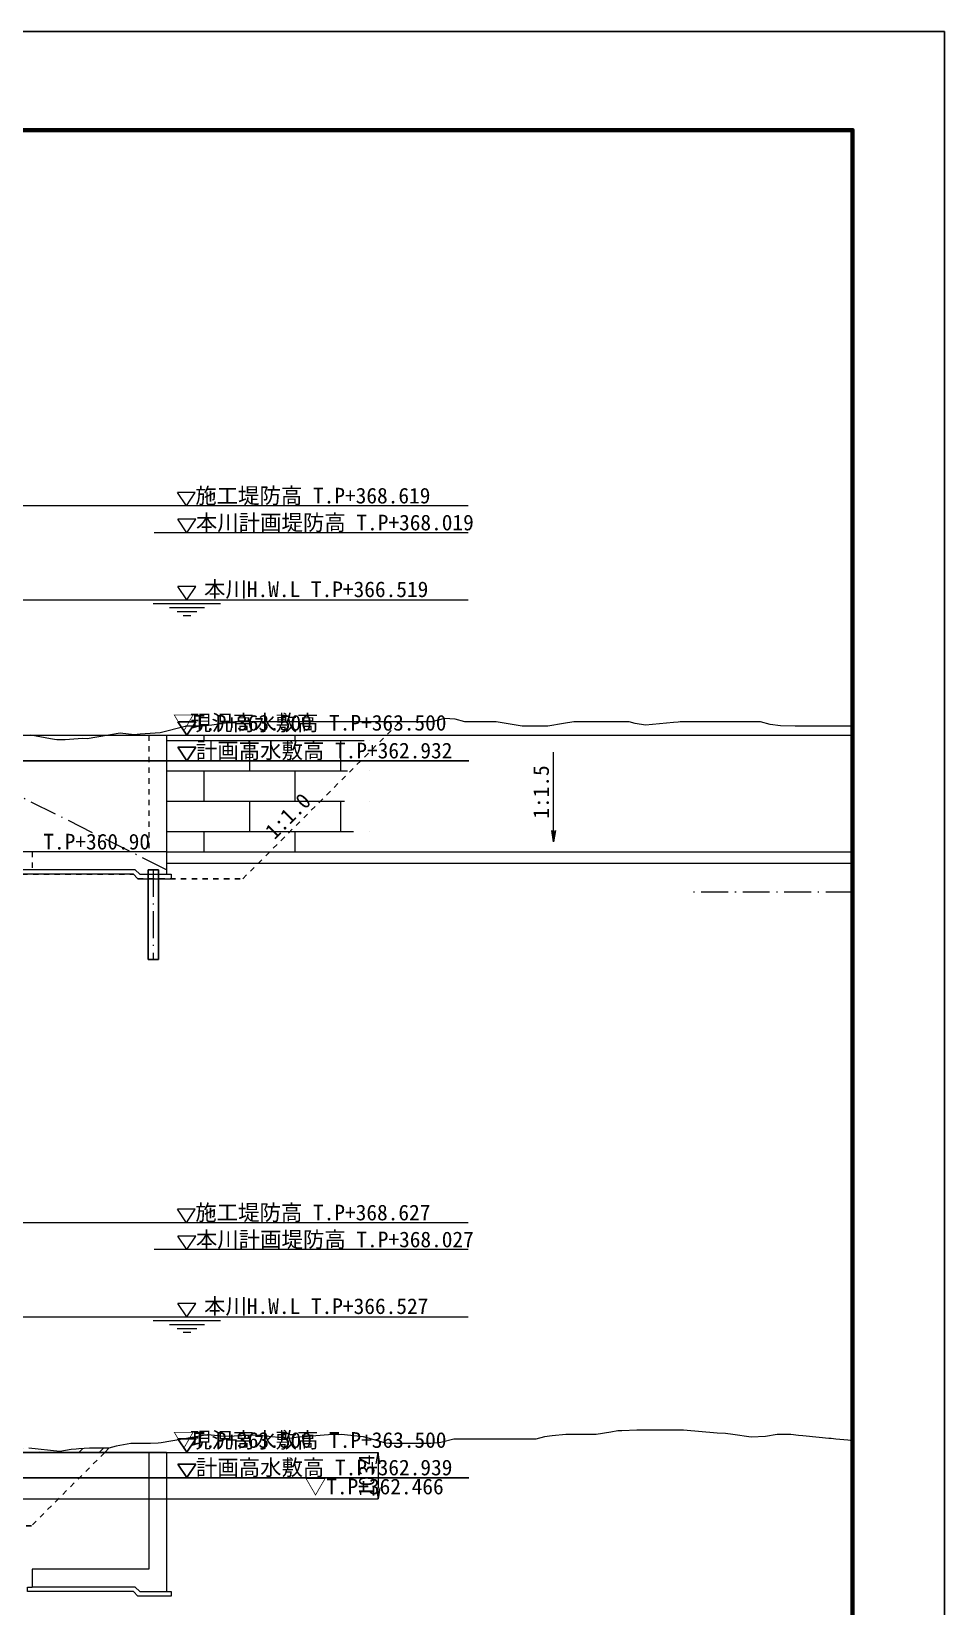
# Model space of a CAD drawing. Header units: millimetres. Extents: x -23295 to 84900, y -241468 to 58400.
# Drawn here: x 64535 to 84900, y -137046 to -101912 of the extents above; entities that cross this region are included whole.
import ezdxf
from ezdxf.enums import TextEntityAlignment as Align

# ---------------------------------------------------------------- set-up
doc = ezdxf.new("R2010")
doc.units = ezdxf.units.MM
doc.header["$LTSCALE"] = 100
doc.header["$PDSIZE"] = 300
doc.linetypes.add('SXF_一点短鎖線', pattern=[9.25, 6, -1.5, 0.25, -1.5])
doc.linetypes.add('SXF_跳び破線', pattern=[12, 6, -6])
doc.layers.get('Defpoints').update_dxf_attribs({"color": 191})
for name, color, linetype, lineweight in [('D-BGD', 7, 'Continuous', 13), ('D-BMK', 2, 'SXF_一点短鎖線', 13), ('D-BYP-STR4', 6, 'Continuous', 25), ('D-BYP-STR6', 2, 'SXF_一点短鎖線', 13), ('D-BYP-STR7', 2, 'Continuous', 13), ('D-STR', 1, 'Continuous', 13), ('D-STR-DIM', 7, 'Continuous', 13), ('D-STR-HTXT', 7, 'Continuous', 13), ('D-STR-STR8', 3, 'Continuous', 25), ('D-STR-STRA', 6, 'Continuous', 25), ('D-STR-STRC', 7, 'Continuous', 13), ('D-STR-TXT', 7, 'Continuous', 13), ('D-TTL', 2, 'Continuous', 140), ('掘削', 4, 'Continuous', 13)]:
    doc.layers.add(name, color=color, linetype=linetype, lineweight=lineweight)
doc.styles.add('MS ゴシック', font='MS Gothic.ttf')
doc.styles.add('ＭＳ ゴシック', font='MS Gothic.ttf')
doc.dimstyles.new('DIM-100-F', dxfattribs={"dimscale": 100, "dimtxt": 3.5, "dimasz": 2.5, "dimexe": 0, "dimexo": 2, "dimgap": 0.8, "dimtad": 1, "dimdec": 0, "dimzin": 0, "dimdsep": 46, "dimtxsty": 'MS ゴシック', "dimblk": 'OPEN', "dimcen": 0.1, "dimclrd": 256, "dimclre": 256, "dimclrt": 256, "dimaunit": 1, "dimadec": 4, "dimazin": 0, "dimtfac": 1, "dimtdec": 0, "dimtmove": 2, "dimatfit": 3, "dimldrblk": 'OPEN', "dimfxl": 1, "dimtolj": 1, "dimtzin": 0, "dimlwd": -1, "dimlwe": -1, "dimarcsym": 0})

# ---------------------------------------------------------------- blocks, each defined once
blk = doc.blocks.new('_Open')
at = {"color": 0, "linetype": 'ByBlock', "lineweight": -2}
for p, q in [((-1, 0.17), (0, 0)), ((-1, -0.17), (0, 0)), ((0, 0), (-1, 0))]:
    blk.add_line(p, q, dxfattribs=at)
blk = doc.blocks.new('*D10')
at = {"layer": 'D-STR-DIM', "transparency": 16777216}
for p, q in [((66368, -133612), (72265, -133612)), ((72265, -133862), (72265, -134396)), ((64234, -134646), (72265, -134646))]:
    blk.add_line(p, q, dxfattribs=at)
at = {"layer": 'Defpoints', "color": 0, "transparency": 16777216}
for p in [(66168, -133612), (64034, -134646), (72265, -134646)]:
    blk.add_point(p, dxfattribs=at)
at = {"layer": 'D-STR-DIM', "transparency": 16777216, "xscale": 250, "yscale": 250, "zscale": 250}
for p, rotation in [((72265, -133612), 90), ((72265, -134646), 270)]:
    blk.add_blockref('_Open', p, dxfattribs=dict(at, rotation=rotation))
at = {"layer": 'D-STR-DIM', "transparency": 16777216, "insert": (72010, -134129), "char_height": 350, "attachment_point": 5, "rotation": 90, "style": 'MS ゴシック'}
blk.add_mtext('\\A1;1034', dxfattribs=at)

msp = doc.modelspace()

# ---------------------------------------------------------------- hatches: boundary and pattern name
at = {"layer": 'D-STR-STRC', "ltscale": 0.01}
h = msp.add_hatch(dxfattribs=at)
h.set_pattern_fill('AR-BRSTD', color=256, scale=10, angle=180)
h.set_pattern_definition([(180, (-164286.73, 112596.14), (-8e-14, -677.418), []), (270, (-164286.7, 112596.1), (1016, -677.418), [677.418, -677.418])])
edge = h.paths.add_edge_path()
edge.add_line((67549.2, -120211.7), (72065.4, -120211.7))
edge.add_arc((73305.6, -118911.7), 1796.7, 133.65213, 226.34787, ccw=False)
edge.add_line((72065.4, -117611.7), (67549.2, -117611.7))
edge.add_line((67549.2, -117611.7), (67549.2, -120211.7))
at = {"layer": '掘削'}
h = msp.add_hatch(dxfattribs=at)
h.set_pattern_fill('ANSI33', color=256, scale=100)
h.set_pattern_definition([(45, (-164286.73, 138954.55), (-449.0128, 449.0128), []), (45, (-163837.7, 138954.55), (-449.0128, 449.0128), [317.5, -158.75])])
h.paths.add_polyline_path([(66167.7, -133611.9), (66269.8, -133509.7), (66262.1, -133511.9), (66170.2, -133511.9), (65829.8, -133511.9), (65593.5, -133529.3), (65529.7, -133534), (65418.7, -133542.2), (65163.5, -133586.4), (64473.4, -133517.6), (64440, -133514.3), (64431, -133513.4), (64415.4, -133511.9), (64064.8, -133511.9), (63863.3, -133484.3), (63538.6, -133411.9), (63085.4, -133344.4), (62709.9, -133311.9), (62408.7, -133259.6), (62233.8, -133211.9), (62133.2, -133184.4), (61867.5, -133111.9), (61556.5, -133026.9), (61405.4, -132959.5), (61135.1, -132838.8), (60979.7, -132769.4), (60404.2, -132512.5), (60403, -132511.9), (60402.5, -132511.8), (60402.1, -132511.6), (59866, -132318.7), (59398.8, -132150.7), (59304.1, -132121.3), (59249.6, -132097), (59047.8, -132041.9), (58672.9, -131939.5), (58395.5, -131815.7), (58205.4, -131730.8), (58096.2, -131682), (57691.5, -131501.3), (57519.4, -131424.5), (57473, -131411.9), (57392.2, -131367.7), (56942.7, -131122.3), (56388.9, -130819.8), (56374.4, -130813.3), (56366, -130809.6), (56335.1, -130790.4), (55789.3, -130492.3), (55385.6, -130271.8), (55212.6, -130177.4), (54978.7, -130049.6), (54635.8, -129849.8), (54543.3, -129795.8), (54382.3, -129701.9), (53810.9, -129368.8), (53482.4, -129132.5), (53444.6, -129105.3), (53378.9, -129093.9), (53078.4, -129011.9), (52905.7, -128964.7), (52511.1, -128925.4), (52375.6, -128911.9), (52329, -128911.9), (52265.9, -128911.9), (51752.3, -128911.9), (51372.3, -128911.9), (51247.4, -128911.9), (51175.5, -128911.9), (50909.5, -128911.9), (50598.8, -128911.9), (50514.9, -128911.9), (50369, -128911.9), (50022.1, -128911.9), (49553.1, -128911.9), (49445.4, -128911.9), (49416.3, -128911.9), (48868.7, -128911.9), (48683.9, -128911.9), (48362.4, -128911.9), (48292, -128911.9), (47951.5, -128970.9), (47715.2, -129011.9), (47585.2, -129011.9), (47359.1, -129073.6), (47138.5, -129133.8), (46840.4, -129215.3), (46561.8, -129291.3), (46486.6, -129311.9), (46355.8, -129347.6), (45754.2, -129451.9), (45408.4, -129511.9), (45388, -129515.4), (45352.5, -129531.2), (44831.7, -129711.9), (44655.5, -129742.4), (44349.1, -129795.5), (44254.9, -129811.9), (43923.1, -129869.4), (43678.2, -129911.9), (43556.9, -129911.9), (43101.5, -129911.9), (42824.5, -129911.9), (42524.8, -129911.9), (42342.5, -129911.9), (42092, -129911.9), (41414.8, -129911.9), (41371.4, -129911.9), (41339.2, -129911.9), (40993.4, -129911.9), (40794.6, -129966.1), (40627.2, -130011.9), (40335.9, -130091.4), (40217.9, -130135.4), (39894.8, -130367.9), (39641.2, -130481.1), (39332.6, -130672.4), (39064.5, -130838.6), (38796.1, -130958.4), (38487.8, -131096.1), (38429.9, -131121.9), (38329.3, -131166.8), (37911.1, -131353.5), (37345.7, -131606), (37334.3, -131611), (37326, -131614.8), (36965.1, -131811.9), (36757.6, -131925.1), (36598.9, -132039.4), (36322.6, -132162.7), (36180.9, -132240.1), (35866.4, -132411.9), (35604.2, -132555.1), (35319.3, -132710.6), (35027.5, -132870), (34632.9, -133085.5), (34401.6, -133220.4), (34316, -133258.6), (34035.4, -133383.9), (33874, -133455.9), (33312.7, -133609.2), (33302.9, -133611.9)])

# ---------------------------------------------------------------- linework, layer by layer
at = {"layer": 'D-BGD', "linetype": 'Continuous', "lineweight": 13}
for points in [[(82850, -117411.7), (82623.6, -117411.7), (82398.8, -117411.7), (82011.5, -117411.7), (81822.1, -117411.7), (81566, -117411.7), (81245.3, -117399.9), (81008.2, -117370.6), (80792.6, -117311.7), (80209.6, -117311.7), (80091.9, -117311.7), (80060.1, -117311.7), (80004.9, -117311.7), (79515.2, -117311.7), (79327.7, -117311.7), (79001.6, -117311.7), (78961.5, -117315.7), (78853.2, -117326.5), (78229.1, -117388.7), (77998.3, -117348.7), (77862.9, -117311.7), (77785, -117311.7), (77496.7, -117311.7), (77208.3, -117311.7), (76994.9, -117311.7), (76631.6, -117311.7), (76398, -117352.2), (76054.9, -117411.7), (75991.6, -117411.7), (75665.6, -117411.7), (75478.2, -117411.7), (74988.3, -117326.8), (74901.5, -117311.7), (74567, -117311.7), (74324.7, -117311.7), (74200.7, -117311.7), (73985, -117252.8), (73748, -117235.4), (73468.3, -117311.7), (73171.3, -117311.7), (72981.7, -117311.7), (72735.9, -117311.7), (72071.3, -117311.7), (72017.9, -117311.7), (72003.5, -117311.7), (71978.4, -117311.7), (71441.2, -117311.7), (70975.1, -117311.7), (70864.4, -117311.7), (70714.9, -117311.7), (70287.7, -117311.7), (70172.4, -117311.7), (69971.8, -117311.7), (69440, -117311.7), (69134.3, -117311.7), (69073.8, -117311.7), (68557.6, -117382.2), (68341.3, -117411.7), (67980.9, -117411.7), (67965.1, -117417.2), (67404.1, -117555.8), (66961.8, -117588.4), (66827.4, -117598.3), (66510.3, -117566.7), (66250.7, -117611.7), (65777.8, -117693.7), (65674, -117683.4), (65289.3, -117711.7), (65097.3, -117711.7), (65045.4, -117702.7), (64955.2, -117687.1), (64520.6, -117611.7)], [(82850, -133349.2), (82741.7, -133338.4), (82475, -133311.9), (82375.5, -133301.9), (82318.3, -133296.2), (82106.4, -133275.1), (81741.6, -133238.8), (81643, -133228.9), (81471.7, -133211.9), (81164.8, -133211.9), (80910.6, -133255.9), (80588.1, -133267.8), (80178.2, -133211.9), (80011.4, -133189.1), (79827.1, -133179.9), (79079.6, -133111.9), (78858, -133111.9), (78713.3, -133111.9), (78461.7, -133111.9), (78281.3, -133111.9), (78037.3, -133111.9), (77704.5, -133124.1), (77614.7, -133127.4), (77458.4, -133154.5), (77127.8, -133211.9), (76680.9, -133211.9), (76551.1, -133211.9), (76516.1, -133211.9), (76455.1, -133211.9), (76149.9, -133242.3), (75974.4, -133259.8), (75783.6, -133311.9), (75451.8, -133311.9), (75397.7, -133311.9), (75324.5, -133311.9), (74820.9, -133311.9), (74685, -133311.9), (74448.5, -133311.9), (74244.2, -133311.9), (73952.6, -133311.9), (73667.5, -133389.7), (73445.2, -133411.9), (73220.1, -133411.9), (73090.8, -133411.9), (72611.7, -133411.9), (72514.1, -133411.9), (72441.9, -133399.3), (71937.4, -133261.6), (71438.6, -133211.9), (71389.1, -133216.8), (71360.6, -133211.9), (71255.3, -133211.9), (70783.9, -133246.6), (70435.2, -133272.3), (70290.4, -133297.4), (70207.2, -133289.1), (69898.9, -133258.4), (69630.5, -133231.6), (69558, -133224.4), (69053.8, -133243), (68825.6, -133251.4), (68477.1, -133216.7), (68459.4, -133214.9), (67900.3, -133311.9), (67425.3, -133394.2), (67360.7, -133399), (67186.2, -133411.9), (66746.9, -133411.9), (66422, -133468.2), (66262.1, -133511.9), (66170.2, -133511.9), (65829.8, -133511.9), (65593.5, -133529.3), (65529.7, -133534), (65418.7, -133542.2), (65163.5, -133586.4), (64473.4, -133517.6)]]:
    msp.add_lwpolyline(points, dxfattribs=at)
at = {"layer": 'D-BMK', "linetype": 'SXF_一点短鎖線'}
for p, q in [((67249.2, -120611.7), (67249.2, -122611.7)), ((82850, -121111.9), (79173.1, -121111.9))]:
    msp.add_line(p, q, dxfattribs=at)
at = {"layer": 'D-BYP-STR4'}
for p, q in [((67134.2, -120611.7), (67134.2, -122611.7)), ((67134.2, -120611.7), (67364.2, -120611.7)), ((67364.2, -120611.7), (67364.2, -122611.7)), ((67134.2, -122611.7), (67364.2, -122611.7))]:
    msp.add_line(p, q, dxfattribs=at)
at = {"layer": 'D-BYP-STR6', "linetype": 'SXF_一点短鎖線'}
msp.add_lwpolyline([(67549.2, -120611.7), (59751.2, -116712.7), (52511.1, -113092.7), (45511.2, -113092.7), (19540.9, -120111.7)], dxfattribs=at)
at = {"layer": 'D-BYP-STR7'}
for p, q in [((66807.7, -120711.7), (61749.2, -120711.7)), ((66807.7, -120711.7), (66907.7, -120811.7)), ((66907.7, -120811.7), (67649.2, -120811.7)), ((67549.2, -120711.7), (67649.2, -120711.7)), ((67649.2, -120711.7), (67649.2, -120811.7))]:
    msp.add_line(p, q, dxfattribs=at)
msp.add_lwpolyline([(67549.2, -136711.9), (67649.2, -136711.9), (67649.2, -136811.9), (66907.7, -136811.9), (66807.7, -136711.9), (64449.2, -136711.9), (64449.2, -136611.9), (64549.2, -136611.9)], dxfattribs=at)
at = {"layer": 'D-STR'}
for p, q in [((61549.2, -117611.7), (67549.2, -117611.7)), ((67549.2, -117611.7), (67549.2, -120711.7)), ((67549.2, -120211.7), (60849.2, -120211.7)), ((66849.2, -120611.7), (61749.2, -120611.7)), ((66849.2, -120611.7), (66949.2, -120711.7)), ((66949.2, -120711.7), (67549.2, -120711.7)), ((67149.2, -133611.9), (67149.2, -136211.9)), ((67149.2, -133611.9), (67549.2, -133611.9)), ((67549.2, -133611.9), (67549.2, -136711.9)), ((64549.2, -136211.9), (64549.2, -136611.9)), ((67149.2, -136211.9), (64549.2, -136211.9)), ((66849.2, -136611.9), (64549.2, -136611.9)), ((66849.2, -136611.9), (66949.2, -136711.9)), ((66949.2, -136711.9), (67549.2, -136711.9))]:
    msp.add_line(p, q, dxfattribs=at)
at = {"layer": 'D-STR', "linetype": 'SXF_跳び破線', "ltscale": 0.2}
for p, q in [((67149.2, -117611.7), (67149.2, -120211.7)), ((64549.2, -120211.7), (64549.2, -120611.7))]:
    msp.add_line(p, q, dxfattribs=at)
at = {"layer": 'D-STR-HTXT', "linetype": 'Continuous'}
for p, q in [((68189, -112192.7), (67789, -112192.7)), ((67989, -112492.7), (67789, -112192.7)), ((67989, -112492.7), (68189, -112192.7)), ((74273.2, -112492.7), (52224.8, -112492.7)), ((74273.2, -113092.7), (67273.2, -113092.7)), ((68202.2, -112792.7), (67802.2, -112792.7)), ((68002.2, -113092.7), (67802.2, -112792.7)), ((68002.2, -113092.7), (68202.2, -112792.7)), ((68189.1, -128184.9), (67789.1, -128184.9)), ((67989.1, -128484.9), (67789.1, -128184.9)), ((67989.1, -128484.9), (68189.1, -128184.9)), ((74273.3, -128484.9), (52224.8, -128484.7)), ((68202.3, -128784.9), (67802.3, -128784.9)), ((68002.3, -129084.9), (67802.3, -128784.9)), ((68002.3, -129084.9), (68202.3, -128784.9)), ((74273.3, -129084.9), (67273.3, -129084.8))]:
    msp.add_line(p, q, dxfattribs=at)
at = {"layer": 'D-STR-HTXT'}
for p, q in [((68202.2, -114292.7), (67802.2, -114292.7)), ((68002.2, -114592.7), (67802.2, -114292.7)), ((68002.2, -114592.7), (68202.2, -114292.7)), ((54281.3, -114592.7), (74273.2, -114592.7)), ((68752.2, -114680.7), (67252.2, -114680.7)), ((68392.2, -114768.7), (67612.2, -114768.7)), ((68222.2, -114856.7), (67782.2, -114856.7)), ((68090.2, -114944.7), (67914.2, -114944.7)), ((68202.3, -130284.9), (67802.3, -130284.9)), ((68002.3, -130584.9), (67802.3, -130284.9)), ((68002.3, -130584.9), (68202.3, -130284.9)), ((54281.3, -130584.7), (74273.3, -130584.9)), ((68752.3, -130672.9), (67252.3, -130672.9)), ((68392.3, -130760.9), (67612.3, -130760.9)), ((68222.3, -130848.9), (67782.3, -130848.9)), ((68090.3, -130936.9), (67914.3, -130936.9))]:
    msp.add_line(p, q, dxfattribs=at)
at = {"layer": 'D-STR-STR8', "linetype": 'SXF_跳び破線', "ltscale": 0.2}
for points in [[(62649.2, -120711.7), (66807.7, -120711.7), (66907.7, -120811.7), (69249.2, -120811.7), (72749.2, -117311.7)], [(66167.7, -133611.9), (64533.6, -135245.9), (64133.6, -135245.9)]]:
    msp.add_lwpolyline(points, dxfattribs=at)
at = {"layer": 'D-STR-STR8'}
msp.add_lwpolyline([(66269.8, -133509.7), (66167.7, -133611.9)], dxfattribs=at)
at = {"layer": 'D-STR-STRA', "linetype": 'Continuous'}
msp.add_line((61565.4, -133611.9), (67549.2, -133611.9), dxfattribs=at)
at = {"layer": 'D-STR-STRC', "ltscale": 0.01}
for p, q in [((67549.2, -117611.7), (82850, -117611.7)), ((67549.2, -120211.7), (82850, -120211.7)), ((67549.2, -120461.7), (82850, -120461.7))]:
    msp.add_line(p, q, dxfattribs=at)
at = {"layer": 'D-TTL'}
msp.add_lwpolyline([(2850, -104111.9), (2850, -159111.9), (82850, -159111.9), (82850, -104111.9)], close=True, dxfattribs=at)
at = {"layer": 'Defpoints', "linetype": 'Continuous'}
for p, q in [((68202.1, -117311.7), (67802.1, -117311.7)), ((68002.1, -117611.7), (67802.1, -117311.7)), ((68002.1, -117611.7), (68202.1, -117311.7)), ((68202.2, -117879.8), (67802.2, -117879.8)), ((68002.2, -118179.8), (67802.2, -117879.8)), ((68002.2, -118179.8), (68202.2, -117879.8)), ((74286.4, -118179.8), (62685.1, -118179.7)), ((68202.2, -133306.8), (67802.2, -133306.8)), ((68002.2, -133606.8), (67802.2, -133306.8)), ((68002.2, -133606.8), (68202.2, -133306.8)), ((74286.4, -134172.9), (62687.3, -134172.8)), ((68202.2, -133871.9), (67802.2, -133871.9)), ((68002.2, -134171.9), (67802.2, -133871.9)), ((68002.2, -134171.9), (68202.2, -133871.9))]:
    msp.add_line(p, q, dxfattribs=at)
at = {"layer": 'Defpoints', "color": 1}
msp.add_lwpolyline([(84900, -161311.9), (800, -161311.9), (800, -101911.9), (84900, -101911.9)], close=True, dxfattribs=at)

# ---------------------------------------------------------------- texts
at = {"layer": 'D-STR-HTXT', "style": 'ＭＳ ゴシック'}
msp.add_text('1:1.5', height=350, rotation=90, dxfattribs=at).set_placement((76180.7, -118876.6), align=Align.BOTTOM_CENTER)
at = {"layer": 'D-STR-TXT', "ltscale": 0.01, "style": 'ＭＳ ゴシック'}
for s, p in [('施工堤防高 T.P+368.619', (68188.4, -112440.1)), ('本川計画堤防高 T.P+368.019', (68201.6, -113040.1)), ('本川H.W.L T.P+366.519', (68383.7, -114529.3)), ('T.P+360.90', (64798, -120159.1)), ('施工堤防高 T.P+368.627', (68188.5, -128432.3)), ('本川計画堤防高 T.P+368.027', (68201.7, -129032.3)), ('本川H.W.L T.P+366.527', (68383.8, -130521.4))]:
    msp.add_text(s, height=350, dxfattribs=at).set_placement(p)
for p in [(69238.9, -117611.8), (69238.9, -133611.9)]:
    msp.add_text('▽T.P+363.500', height=350, dxfattribs=at).set_placement(p, align=Align.BOTTOM_CENTER)
at = {"layer": 'Defpoints', "style": 'ＭＳ ゴシック'}
for s, p in [('現況高水敷高 T.P+363.500', (70930.5, -117611.7)), ('現況高水敷高 T.P+363.500', (70930.6, -133611.8)), ('▽T.P+362.466', (72180.3, -134649.1))]:
    msp.add_text(s, height=350, dxfattribs=at).set_placement(p, align=Align.BOTTOM_CENTER)
at = {"layer": 'Defpoints', "ltscale": 0.01, "style": 'ＭＳ ゴシック'}
for s, p in [('計画高水敷高 T.P+362.932', (68201.6, -118127.1)), ('計画高水敷高 T.P+362.939', (68201.6, -134120.2))]:
    msp.add_text(s, height=350, dxfattribs=at).set_placement(p)
at = {"layer": 'Defpoints', "style": 'ＭＳ ゴシック'}
msp.add_text('1:1.0', height=350, rotation=45, dxfattribs=at).set_placement((70451.8, -119609.1), align=Align.BOTTOM_CENTER)

# ---------------------------------------------------------------- dimensions: what is measured, and where the dimension line sits
at = {"layer": 'D-STR-DIM'}
dim = msp.add_linear_dim(base=(72265.1, -134645.9), p1=(66167.7, -133611.9), p2=(64033.6, -134645.9), angle=90, dimstyle='DIM-100-F', dxfattribs=at)
dim.commit()
dim.dimension.update_dxf_attribs({"geometry": '*D10', "text_midpoint": (72010.1, -134128.9)})

# ---------------------------------------------------------------- leaders
at = {"layer": 'D-STR-HTXT'}
msp.add_leader([(76180.7, -119988.5), (76180.7, -117988.5)], dimstyle='DIM-100-F', override={"dimtad": 0}, dxfattribs=at)

doc.saveas('drawing.dxf')
